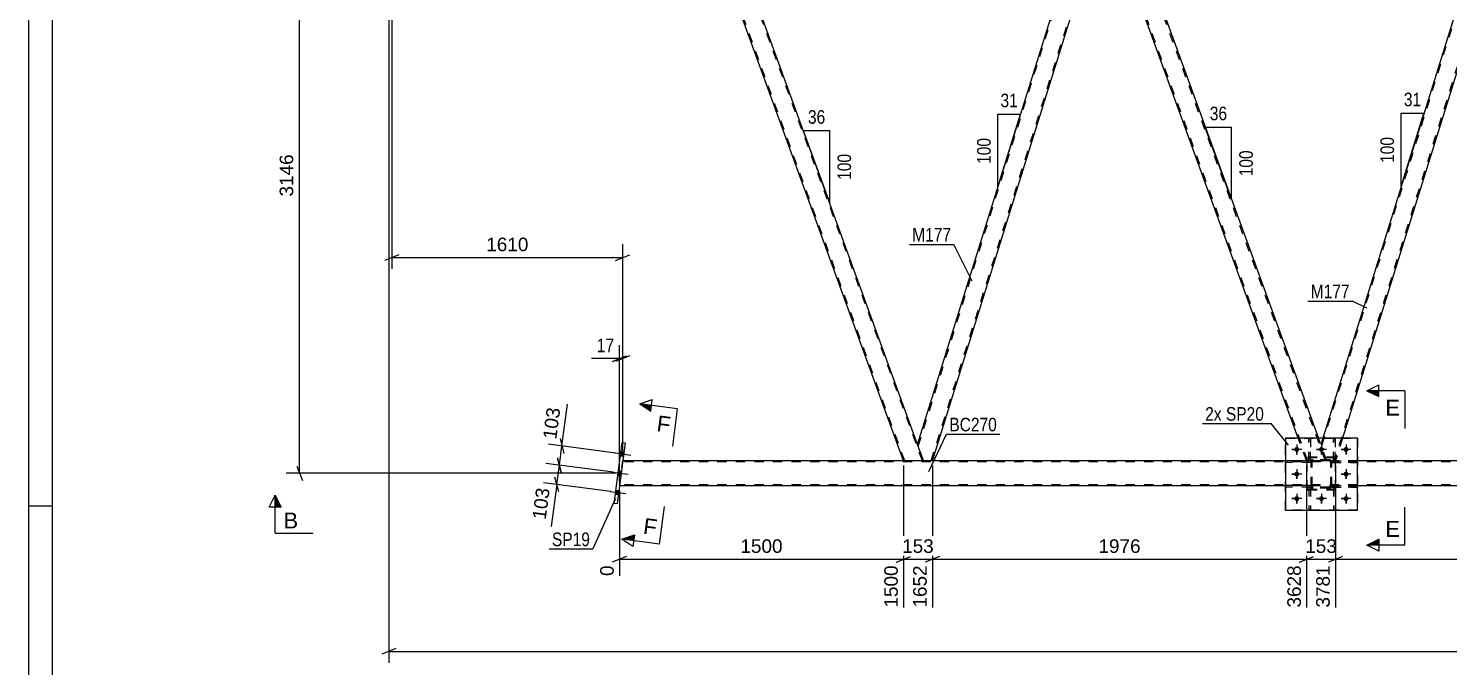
# Model space of a CAD drawing. Header units: millimetres. Extents: x 0 to 841, y 0 to 594.
# Drawn here: x 0 to 300, y 264.1 to 399 of the extents above; entities that cross this region are included whole.
import ezdxf

# ---------------------------------------------------------------- set-up
doc = ezdxf.new("R2010")
doc.units = ezdxf.units.MM
doc.linetypes.add('DXK_LINE_DOT2', pattern=[3.9198, 1.9599, -1.9599])
doc.linetypes.add('DXK_LINE_DOT3', pattern=[5.9187, 2.979, -0.9799, 0.9799, -0.9799])
doc.styles.add('Arial', font='ARIAL.TTF', dxfattribs={"height": 0.2})
doc.styles.add('Arial Narrow', font='ARIALN.TTF', dxfattribs={"height": 0.2})

# ---------------------------------------------------------------- blocks, each defined once
blk = doc.blocks.new('Unknown-317306913-1117')
at = {"color": 5, "linetype": 'Continuous'}
for p, q in [((0, 594), (0, 0)), ((5, 589), (5, 5)), ((5, 298), (0, 298))]:
    blk.add_line(p, q, dxfattribs=at)
blk = doc.blocks.new('Part-317306913-2523 - 2138')
at = {"color": 7, "linetype": 'DXK_LINE_DOT2'}
for p, q in [((275.66, 307.57), (275.66, 312.41)), ((275.66, 312.41), (275.98, 312.41)), ((275.98, 312.41), (275.98, 307.57)), ((275.66, 308.17), (275.98, 308.17)), ((275.98, 307.57), (275.66, 307.57))]:
    blk.add_line(p, q, dxfattribs=at)
blk = doc.blocks.new('Bolt-317306913-2209 - 2138')
at = {"color": 1, "linetype": 'Continuous'}
for p, q in [((266.86, 310.01), (267.55, 310.01)), ((267.9, 311.05), (267.9, 310.36)), ((267.9, 308.97), (267.9, 309.67)), ((268.94, 310.01), (268.25, 310.01)), ((272.06, 310.01), (272.75, 310.01)), ((273.1, 311.05), (273.1, 310.36)), ((273.1, 308.97), (273.1, 309.67)), ((274.14, 310.01), (273.45, 310.01)), ((277.26, 310.01), (277.95, 310.01)), ((278.3, 311.05), (278.3, 310.36)), ((278.3, 308.97), (278.3, 309.67)), ((279.34, 310.01), (278.65, 310.01)), ((266.86, 304.81), (267.55, 304.81)), ((267.9, 305.85), (267.9, 305.16)), ((267.9, 303.77), (267.9, 304.47)), ((268.94, 304.81), (268.25, 304.81)), ((277.26, 304.81), (277.95, 304.81)), ((278.3, 305.85), (278.3, 305.16)), ((278.3, 303.77), (278.3, 304.47)), ((279.34, 304.81), (278.65, 304.81)), ((267.9, 300.65), (267.9, 299.96)), ((273.1, 300.65), (273.1, 299.96)), ((278.3, 300.65), (278.3, 299.96)), ((266.86, 299.61), (267.55, 299.61)), ((267.9, 298.57), (267.9, 299.27)), ((268.94, 299.61), (268.25, 299.61)), ((272.06, 299.61), (272.75, 299.61)), ((273.1, 298.57), (273.1, 299.27)), ((274.14, 299.61), (273.45, 299.61)), ((277.26, 299.61), (277.95, 299.61)), ((278.3, 298.57), (278.3, 299.27)), ((279.34, 299.61), (278.65, 299.61))]:
    blk.add_line(p, q, dxfattribs=at)
blk = doc.blocks.new('Part-317306913-2503 - 2138')
at = {"color": 2, "linetype": 'Continuous'}
for p, q in [((280.7, 312.41), (265.5, 312.41)), ((265.5, 312.41), (265.5, 297.21)), ((280.7, 297.21), (280.7, 312.41)), ((265.5, 297.21), (280.7, 297.21))]:
    blk.add_line(p, q, dxfattribs=at)
blk = doc.blocks.new('Part-317306913-2244 - 2138')
at = {"color": 7, "linetype": 'DXK_LINE_DOT2'}
for p, q in [((124.83, 302.32), (125.53, 307.6)), ((719.75, 307.36), (125.49, 307.36)), ((280.7, 307.6), (265.5, 307.6)), ((719.75, 302.56), (124.86, 302.56)), ((280.7, 302.32), (265.5, 302.32))]:
    blk.add_line(p, q, dxfattribs=at)
at = {"color": 2, "linetype": 'Continuous'}
for p, q in [((265.5, 307.6), (125.53, 307.6)), ((435.77, 307.6), (280.7, 307.6)), ((265.5, 302.32), (124.83, 302.32)), ((435.77, 302.32), (280.7, 302.32))]:
    blk.add_line(p, q, dxfattribs=at)
blk = doc.blocks.new('Bolt-317306913-2208 - 2138')
at = {"linetype": 'Continuous'}
for points in [[(268.42, 310.01, -1), (267.38, 310.01, -1)], [(273.62, 310.01, -1), (272.58, 310.01, -1)], [(278.82, 310.01, -1), (277.78, 310.01, -1)], [(268.42, 304.81, -1), (267.38, 304.81, -1)], [(278.82, 304.81, -1), (277.78, 304.81, -1)], [(268.42, 299.61, -1), (267.38, 299.61, -1)], [(273.62, 299.61, -1), (272.58, 299.61, -1)], [(278.82, 299.61, -1), (277.78, 299.61, -1)]]:
    blk.add_hatch(color=1, dxfattribs=at).paths.add_polyline_path(points)
at = {"color": 1, "linetype": 'Continuous'}
for p, q in [((268.94, 310.01), (266.86, 310.01)), ((267.9, 311.05), (267.9, 308.97)), ((274.14, 310.01), (272.06, 310.01)), ((273.1, 311.05), (273.1, 308.97)), ((279.34, 310.01), (277.26, 310.01)), ((278.3, 311.05), (278.3, 308.97)), ((268.94, 304.81), (266.86, 304.81)), ((267.9, 305.85), (267.9, 303.77)), ((279.34, 304.81), (277.26, 304.81)), ((278.3, 305.85), (278.3, 303.77)), ((267.9, 300.65), (267.9, 298.57)), ((273.1, 300.65), (273.1, 298.57)), ((278.3, 300.65), (278.3, 298.57)), ((268.94, 299.61), (266.86, 299.61)), ((274.14, 299.61), (272.06, 299.61)), ((279.34, 299.61), (277.26, 299.61))]:
    blk.add_line(p, q, dxfattribs=at)
blk = doc.blocks.new('Bolt-317306913-2210 - 2138')
at = {"linetype": 'Continuous'}
for points in [[(125.66, 308.59), (125.77, 309.46), (125.14, 309.54), (125.02, 308.67)], [(125.66, 308.59), (125.77, 309.46), (125.14, 309.54), (125.02, 308.67)], [(125.66, 308.59), (125.77, 309.46), (125.14, 309.54), (125.02, 308.67)], [(125.12, 304.52), (125.24, 305.39), (124.6, 305.48), (124.49, 304.6)], [(125.12, 304.52), (125.24, 305.39), (124.6, 305.48), (124.49, 304.6)], [(124.59, 300.46), (124.7, 301.33), (124.07, 301.41), (123.95, 300.54)], [(124.59, 300.46), (124.7, 301.33), (124.07, 301.41), (123.95, 300.54)], [(124.59, 300.46), (124.7, 301.33), (124.07, 301.41), (123.95, 300.54)]]:
    blk.add_hatch(color=1, dxfattribs=at).paths.add_polyline_path(points)
at = {"color": 1, "linetype": 'Continuous'}
for p, q in [((123.93, 309.26), (127.22, 308.82)), ((123.93, 309.26), (127.22, 308.82)), ((123.93, 309.26), (127.22, 308.82)), ((125.14, 309.54), (125.77, 309.46)), ((125.14, 309.54), (125.77, 309.46)), ((125.14, 309.54), (125.77, 309.46)), ((125.02, 308.67), (125.66, 308.59)), ((125.02, 308.67), (125.66, 308.59)), ((125.02, 308.67), (125.66, 308.59)), ((123.39, 305.19), (126.68, 304.76)), ((123.39, 305.19), (126.68, 304.76)), ((124.49, 304.6), (125.12, 304.52)), ((124.49, 304.6), (125.12, 304.52)), ((124.6, 305.48), (125.24, 305.39)), ((124.6, 305.48), (125.24, 305.39)), ((122.86, 301.13), (126.15, 300.69)), ((122.86, 301.13), (126.15, 300.69)), ((122.86, 301.13), (126.15, 300.69)), ((123.95, 300.54), (124.59, 300.46)), ((123.95, 300.54), (124.59, 300.46)), ((123.95, 300.54), (124.59, 300.46)), ((124.07, 301.41), (124.7, 301.33)), ((124.07, 301.41), (124.7, 301.33)), ((124.07, 301.41), (124.7, 301.33))]:
    blk.add_line(p, q, dxfattribs=at)
blk = doc.blocks.new('Part-317306913-2583 - 2138')
at = {"color": 7, "linetype": 'DXK_LINE_DOT2'}
for p, q in [((309.91, 428.82), (273.09, 310.7)), ((312.39, 424.94), (275.81, 307.6)), ((273.37, 312.41), (272.96, 311.07)), ((277.56, 312.41), (276.06, 307.6)), ((274.22, 307.6), (272.96, 311.07)), ((276.06, 307.6), (274.22, 307.6))]:
    blk.add_line(p, q, dxfattribs=at)
at = {"color": 2, "linetype": 'Continuous'}
for p, q in [((309.66, 428.82), (273.37, 312.41)), ((310.98, 428.82), (309.66, 428.82)), ((312.52, 424.57), (310.98, 428.82)), ((312.52, 424.57), (277.56, 312.41))]:
    blk.add_line(p, q, dxfattribs=at)
blk = doc.blocks.new('Part-317306913-2508 - 2138')
at = {"color": 7, "linetype": 'DXK_LINE_DOT2'}
for p, q in [((265.5, 297.21), (265.5, 312.41)), ((265.5, 312.41), (280.7, 312.41)), ((280.7, 312.41), (280.7, 297.21)), ((280.7, 297.21), (265.5, 297.21))]:
    blk.add_line(p, q, dxfattribs=at)
blk = doc.blocks.new('Part-317306913-2509 - 2138')
at = {"color": 7, "linetype": 'DXK_LINE_DOT2'}
for p, q in [((275.3, 307.25), (275.3, 307.57)), ((275.3, 307.57), (280.7, 307.57)), ((280.7, 307.25), (275.3, 307.25)), ((275.9, 307.25), (275.9, 307.57)), ((280.7, 307.57), (280.7, 307.25))]:
    blk.add_line(p, q, dxfattribs=at)
blk = doc.blocks.new('Part-317306913-2510 - 2138')
at = {"color": 7, "linetype": 'DXK_LINE_DOT2'}
for p, q in [((275.3, 302.05), (275.3, 302.37)), ((275.3, 302.37), (280.7, 302.37)), ((280.7, 302.05), (275.3, 302.05)), ((275.9, 302.05), (275.9, 302.37)), ((280.7, 302.37), (280.7, 302.05))]:
    blk.add_line(p, q, dxfattribs=at)
blk = doc.blocks.new('Part-317306913-2511 - 2138')
at = {"color": 7, "linetype": 'DXK_LINE_DOT2'}
for p, q in [((270.9, 307.57), (265.5, 307.57)), ((265.5, 307.25), (265.5, 307.57)), ((270.9, 307.25), (265.5, 307.25)), ((270.3, 307.25), (270.3, 307.57)), ((270.9, 307.57), (270.9, 307.25))]:
    blk.add_line(p, q, dxfattribs=at)
blk = doc.blocks.new('Part-317306913-2512 - 2138')
at = {"color": 7, "linetype": 'DXK_LINE_DOT2'}
for p, q in [((270.9, 302.37), (265.5, 302.37)), ((265.5, 302.05), (265.5, 302.37)), ((270.9, 302.05), (265.5, 302.05)), ((270.3, 302.05), (270.3, 302.37)), ((270.9, 302.37), (270.9, 302.05))]:
    blk.add_line(p, q, dxfattribs=at)
blk = doc.blocks.new('Part-317306913-2513 - 2138')
at = {"color": 2, "linetype": 'Continuous'}
for p, q in [((270.46, 312.41), (270.46, 312.41)), ((270.78, 312.41), (270.46, 312.41)), ((270.78, 312.41), (270.78, 312.41))]:
    blk.add_line(p, q, dxfattribs=at)
at = {"color": 7, "linetype": 'DXK_LINE_DOT2'}
for p, q in [((270.46, 307.57), (270.46, 312.41)), ((270.78, 307.57), (270.78, 312.41)), ((270.46, 308.17), (270.78, 308.17)), ((270.78, 307.57), (270.46, 307.57))]:
    blk.add_line(p, q, dxfattribs=at)
blk = doc.blocks.new('Part-317306913-2514 - 2138')
at = {"color": 2, "linetype": 'Continuous'}
for p, q in [((275.66, 312.41), (275.66, 312.41)), ((275.98, 312.41), (275.66, 312.41)), ((275.98, 312.41), (275.98, 312.41))]:
    blk.add_line(p, q, dxfattribs=at)
at = {"color": 7, "linetype": 'DXK_LINE_DOT2'}
for p, q in [((275.66, 307.57), (275.66, 312.41)), ((275.98, 307.57), (275.98, 312.41)), ((275.66, 308.17), (275.98, 308.17)), ((275.98, 307.57), (275.66, 307.57))]:
    blk.add_line(p, q, dxfattribs=at)
blk = doc.blocks.new('Part-317306913-2515 - 2138')
at = {"color": 7, "linetype": 'DXK_LINE_DOT2'}
for p, q in [((270.78, 302.05), (270.46, 302.05)), ((270.46, 302.05), (270.46, 297.21)), ((270.46, 301.45), (270.78, 301.45)), ((270.78, 302.05), (270.78, 297.21)), ((270.46, 297.21), (270.78, 297.21))]:
    blk.add_line(p, q, dxfattribs=at)
blk = doc.blocks.new('Part-317306913-2516 - 2138')
at = {"color": 7, "linetype": 'DXK_LINE_DOT2'}
for p, q in [((275.98, 302.05), (275.66, 302.05)), ((275.66, 302.05), (275.66, 297.21)), ((275.66, 301.45), (275.98, 301.45)), ((275.98, 302.05), (275.98, 297.21)), ((275.66, 297.21), (275.98, 297.21))]:
    blk.add_line(p, q, dxfattribs=at)
blk = doc.blocks.new('Part-317306913-2517 - 2138')
at = {"color": 7, "linetype": 'DXK_LINE_DOT2'}
for p, q in [((270.9, 307.33), (270.94, 307.52)), ((270.94, 307.52), (270.9, 307.33)), ((270.9, 302.29), (270.9, 307.33)), ((271.14, 307.33), (271.16, 307.42)), ((271.14, 302.29), (271.14, 307.33)), ((271.16, 307.42), (271.21, 307.5)), ((271.2, 307.78), (271.38, 307.81)), ((271.38, 307.81), (271.2, 307.78)), ((271.21, 307.5), (271.29, 307.55)), ((271.29, 307.55), (271.38, 307.57)), ((274.82, 307.81), (271.38, 307.81)), ((271.38, 307.57), (274.82, 307.57)), ((274.82, 307.81), (275.01, 307.78)), ((275.01, 307.78), (274.82, 307.81)), ((274.82, 307.57), (274.91, 307.55)), ((274.91, 307.55), (274.99, 307.5)), ((274.99, 307.5), (275.04, 307.42)), ((275.04, 307.42), (275.06, 307.33)), ((275.06, 302.29), (275.06, 307.33)), ((275.27, 307.52), (275.3, 307.33)), ((275.3, 307.33), (275.27, 307.52)), ((275.3, 302.29), (275.3, 307.33)), ((270.94, 302.11), (270.9, 302.29)), ((270.9, 302.29), (270.94, 302.11)), ((271.16, 302.2), (271.14, 302.29)), ((271.21, 302.12), (271.16, 302.2)), ((271.38, 301.81), (271.2, 301.85)), ((271.2, 301.85), (271.38, 301.81)), ((271.29, 302.07), (271.21, 302.12)), ((271.38, 302.05), (271.29, 302.07)), ((274.82, 302.05), (271.38, 302.05)), ((274.82, 301.81), (271.38, 301.81)), ((274.91, 302.07), (274.82, 302.05)), ((275.01, 301.85), (274.82, 301.81)), ((274.82, 301.81), (275.01, 301.85)), ((274.99, 302.12), (274.91, 302.07)), ((275.04, 302.2), (274.99, 302.12)), ((275.06, 302.29), (275.04, 302.2)), ((275.3, 302.29), (275.27, 302.11)), ((275.27, 302.11), (275.3, 302.29))]:
    blk.add_line(p, q, dxfattribs=at)
at = {"color": 7, "linetype": 'DXK_LINE_DOT3'}
blk.add_line((273.1, 304.81), (273.1, 304.81), dxfattribs=at)
at = {"color": 7, "linetype": 'DXK_LINE_DOT2'}
for centre, start, end in [((271.38, 307.33), 112.5, 157.5), ((271.38, 307.33), 112.5, 157.5), ((274.82, 307.33), 22.5, 67.5), ((274.82, 307.33), 22.5, 67.5), ((271.38, 302.29), 202.5, 247.5), ((271.38, 302.29), 202.5, 247.5), ((274.82, 302.29), 292.5, 337.5), ((274.82, 302.29), 292.5, 337.5)]:
    blk.add_arc(centre, 0.48, start, end, dxfattribs=at)
blk = doc.blocks.new('Part-317306913-2518 - 2138')
at = {"color": 7, "linetype": 'DXK_LINE_DOT2'}
for p, q in [((280.7, 307.57), (275.3, 307.57)), ((275.3, 307.57), (275.3, 307.25)), ((275.3, 307.25), (280.7, 307.25)), ((275.9, 307.25), (275.9, 307.57)), ((280.7, 307.25), (280.7, 307.57))]:
    blk.add_line(p, q, dxfattribs=at)
blk = doc.blocks.new('Part-317306913-2519 - 2138')
at = {"color": 7, "linetype": 'DXK_LINE_DOT2'}
for p, q in [((280.7, 302.37), (275.3, 302.37)), ((275.3, 302.37), (275.3, 302.05)), ((275.3, 302.05), (280.7, 302.05)), ((275.9, 302.05), (275.9, 302.37)), ((280.7, 302.05), (280.7, 302.37))]:
    blk.add_line(p, q, dxfattribs=at)
blk = doc.blocks.new('Part-317306913-2520 - 2138')
at = {"color": 7, "linetype": 'DXK_LINE_DOT2'}
for p, q in [((270.9, 307.57), (265.5, 307.57)), ((265.5, 307.57), (265.5, 307.25)), ((270.9, 307.25), (265.5, 307.25)), ((270.3, 307.25), (270.3, 307.57)), ((270.9, 307.25), (270.9, 307.57))]:
    blk.add_line(p, q, dxfattribs=at)
blk = doc.blocks.new('Part-317306913-2521 - 2138')
at = {"color": 7, "linetype": 'DXK_LINE_DOT2'}
for p, q in [((270.9, 302.37), (265.5, 302.37)), ((265.5, 302.37), (265.5, 302.05)), ((270.9, 302.05), (265.5, 302.05)), ((270.3, 302.05), (270.3, 302.37)), ((270.9, 302.05), (270.9, 302.37))]:
    blk.add_line(p, q, dxfattribs=at)
blk = doc.blocks.new('Part-317306913-2522 - 2138')
at = {"color": 7, "linetype": 'DXK_LINE_DOT2'}
for p, q in [((270.46, 307.57), (270.46, 312.41)), ((270.46, 312.41), (270.78, 312.41)), ((270.78, 312.41), (270.78, 307.57)), ((270.46, 308.17), (270.78, 308.17)), ((270.78, 307.57), (270.46, 307.57))]:
    blk.add_line(p, q, dxfattribs=at)
blk = doc.blocks.new('Part-317306913-2524 - 2138')
at = {"color": 7, "linetype": 'DXK_LINE_DOT2'}
for p, q in [((270.46, 302.05), (270.78, 302.05)), ((270.46, 302.05), (270.46, 297.21)), ((270.46, 301.45), (270.78, 301.45)), ((270.78, 302.05), (270.78, 297.21)), ((270.78, 297.21), (270.46, 297.21))]:
    blk.add_line(p, q, dxfattribs=at)
blk = doc.blocks.new('Part-317306913-2525 - 2138')
at = {"color": 7, "linetype": 'DXK_LINE_DOT2'}
for p, q in [((275.66, 302.05), (275.98, 302.05)), ((275.66, 302.05), (275.66, 297.21)), ((275.66, 301.45), (275.98, 301.45)), ((275.98, 302.05), (275.98, 297.21)), ((275.98, 297.21), (275.66, 297.21))]:
    blk.add_line(p, q, dxfattribs=at)
blk = doc.blocks.new('Part-317306913-2526 - 2138')
at = {"color": 7, "linetype": 'DXK_LINE_DOT2'}
for p, q in [((270.9, 307.33), (270.94, 307.52)), ((270.94, 307.52), (270.9, 307.33)), ((270.9, 302.29), (270.9, 307.33)), ((271.14, 307.33), (271.16, 307.42)), ((271.14, 302.29), (271.14, 307.33)), ((271.16, 307.42), (271.21, 307.5)), ((271.2, 307.78), (271.38, 307.81)), ((271.38, 307.81), (271.2, 307.78)), ((271.21, 307.5), (271.29, 307.55)), ((271.29, 307.55), (271.38, 307.57)), ((274.82, 307.81), (271.38, 307.81)), ((271.38, 307.57), (274.82, 307.57)), ((274.82, 307.81), (275.01, 307.78)), ((275.01, 307.78), (274.82, 307.81)), ((274.82, 307.57), (274.91, 307.55)), ((274.91, 307.55), (274.99, 307.5)), ((274.99, 307.5), (275.04, 307.42)), ((275.04, 307.42), (275.06, 307.33)), ((275.06, 302.29), (275.06, 307.33)), ((275.27, 307.52), (275.3, 307.33)), ((275.3, 307.33), (275.27, 307.52)), ((275.3, 302.29), (275.3, 307.33)), ((270.94, 302.11), (270.9, 302.29)), ((270.9, 302.29), (270.94, 302.11)), ((271.16, 302.2), (271.14, 302.29)), ((271.21, 302.12), (271.16, 302.2)), ((271.38, 301.81), (271.2, 301.85)), ((271.2, 301.85), (271.38, 301.81)), ((271.29, 302.07), (271.21, 302.12)), ((271.38, 302.05), (271.29, 302.07)), ((274.82, 302.05), (271.38, 302.05)), ((274.82, 301.81), (271.38, 301.81)), ((274.91, 302.07), (274.82, 302.05)), ((275.01, 301.85), (274.82, 301.81)), ((274.82, 301.81), (275.01, 301.85)), ((274.99, 302.12), (274.91, 302.07)), ((275.04, 302.2), (274.99, 302.12)), ((275.06, 302.29), (275.04, 302.2)), ((275.3, 302.29), (275.27, 302.11)), ((275.27, 302.11), (275.3, 302.29))]:
    blk.add_line(p, q, dxfattribs=at)
at = {"color": 7, "linetype": 'DXK_LINE_DOT3'}
blk.add_line((273.1, 304.81), (273.1, 304.81), dxfattribs=at)
at = {"color": 7, "linetype": 'DXK_LINE_DOT2'}
for centre, start, end in [((271.38, 307.33), 112.5, 157.5), ((271.38, 307.33), 112.5, 157.5), ((274.82, 307.33), 22.5, 67.5), ((274.82, 307.33), 22.5, 67.5), ((271.38, 302.29), 202.5, 247.5), ((271.38, 302.29), 202.5, 247.5), ((274.82, 302.29), 292.5, 337.5), ((274.82, 302.29), 292.5, 337.5)]:
    blk.add_arc(centre, 0.48, start, end, dxfattribs=at)
blk = doc.blocks.new('Part-317306913-2527 - 2138')
at = {"color": 7, "linetype": 'DXK_LINE_DOT2'}
for p, q in [((276.1, 308.35), (270.1, 308.35)), ((270.1, 301.55), (270.1, 308.35)), ((276.1, 301.55), (276.1, 308.35)), ((276.1, 301.55), (270.1, 301.55))]:
    blk.add_line(p, q, dxfattribs=at)
blk = doc.blocks.new('Part-317306913-2528 - 2138')
at = {"color": 7, "linetype": 'DXK_LINE_DOT2'}
for p, q in [((276.1, 308.21), (270.1, 308.21)), ((270.1, 301.41), (270.1, 308.21)), ((276.1, 301.41), (276.1, 308.21)), ((276.1, 301.41), (270.1, 301.41))]:
    blk.add_line(p, q, dxfattribs=at)
blk = doc.blocks.new('Part-317306913-2533 - 2138')
at = {"color": 2, "linetype": 'Continuous'}
for p, q in [((123.69, 298.6), (125.39, 311.48)), ((126.03, 311.4), (124.33, 298.51)), ((125.39, 311.48), (126.03, 311.4)), ((124.33, 298.51), (123.69, 298.6))]:
    blk.add_line(p, q, dxfattribs=at)
blk = doc.blocks.new('Part-317306913-2588 - 2138')
at = {"color": 2, "linetype": 'Continuous'}
for p, q in [((187.82, 311.07), (224.52, 428.82)), ((225.84, 428.82), (224.52, 428.82)), ((225.84, 428.82), (227.39, 424.57)), ((190.93, 307.6), (227.39, 424.57)), ((189.08, 307.6), (187.82, 311.07))]:
    blk.add_line(p, q, dxfattribs=at)
at = {"color": 7, "linetype": 'DXK_LINE_DOT2'}
for p, q in [((187.96, 310.7), (224.77, 428.82)), ((190.68, 307.6), (227.25, 424.94)), ((190.93, 307.6), (189.08, 307.6))]:
    blk.add_line(p, q, dxfattribs=at)
blk = doc.blocks.new('Part-317306913-2628 - 2138')
at = {"color": 2, "linetype": 'Continuous'}
for p, q in [((230.1, 428.82), (225.84, 428.82)), ((230.1, 428.82), (272.47, 312.41)), ((268.21, 312.41), (227.39, 424.57))]:
    blk.add_line(p, q, dxfattribs=at)
at = {"color": 7, "linetype": 'DXK_LINE_DOT2'}
for p, q in [((225.84, 428.82), (227.39, 424.57)), ((270.22, 307.6), (226.1, 428.82)), ((226.1, 428.82), (226.12, 428.82)), ((273.96, 307.6), (229.84, 428.82)), ((269.96, 307.6), (268.21, 312.41)), ((274.22, 307.6), (272.47, 312.41)), ((274.22, 307.6), (269.96, 307.6))]:
    blk.add_line(p, q, dxfattribs=at)
blk = doc.blocks.new('Part-317306913-2633 - 2138')
at = {"color": 7, "linetype": 'DXK_LINE_DOT2'}
for p, q in [((144.7, 428.82), (140.71, 428.82)), ((140.71, 428.82), (140.85, 428.42)), ((185.08, 307.6), (140.96, 428.82)), ((140.96, 428.82), (140.98, 428.82)), ((188.83, 307.6), (144.71, 428.82)), ((189.08, 307.6), (187.82, 311.07)), ((189.08, 307.6), (184.83, 307.6))]:
    blk.add_line(p, q, dxfattribs=at)
at = {"color": 2, "linetype": 'Continuous'}
for p, q in [((184.83, 307.6), (140.85, 428.42)), ((144.96, 428.82), (144.7, 428.82)), ((187.82, 311.07), (144.96, 428.82))]:
    blk.add_line(p, q, dxfattribs=at)
blk = doc.blocks.new('StraightDimension-317306913-8070 - 2138')
at = {"color": 7, "linetype": 'Continuous'}
for p, q in [((190.93, 306.6), (190.93, 276.6)), ((269.96, 306.6), (269.96, 276.6)), ((192.43, 287.4), (189.43, 286.2)), ((190.93, 286.8), (269.96, 286.8)), ((268.46, 286.2), (271.46, 287.4))]:
    blk.add_line(p, q, dxfattribs=at)
at = {"color": 0}
blk.add_wipeout([(235.49, 287.55), (235.49, 291.75), (225.4, 291.75), (225.4, 287.55)], dxfattribs=at)
at = {"color": 0, "linetype": 'Continuous'}
blk.add_wipeout([(269.36, 286.1), (265.16, 286.1), (265.16, 276), (269.36, 276)], dxfattribs=at)
at = {"color": 3, "style": 'Arial'}
blk.add_text('1976', height=2.865, dxfattribs=at).set_placement((226, 288.15))
at = {"color": 3, "linetype": 'Continuous', "style": 'Arial'}
blk.add_text('3628', height=2.865, rotation=90.0002, dxfattribs=at).set_placement((268.76, 276.6))
blk = doc.blocks.new('StraightDimension-317306913-8072 - 2138')
at = {"color": 7, "linetype": 'Continuous'}
for p, q in [((184.83, 306.6), (184.83, 276.6)), ((124.83, 301.32), (124.83, 283.27)), ((126.33, 287.4), (123.33, 286.2)), ((124.83, 286.8), (184.83, 286.8)), ((183.33, 286.2), (186.33, 287.4))]:
    blk.add_line(p, q, dxfattribs=at)
at = {"color": 0}
blk.add_wipeout([(159.88, 287.55), (159.88, 291.75), (149.78, 291.75), (149.78, 287.55)], dxfattribs=at)
at = {"color": 0, "linetype": 'Continuous'}
for points in [[(124.23, 286.1), (120.03, 286.1), (120.03, 282.67), (124.23, 282.67)], [(184.23, 286.1), (180.03, 286.1), (180.03, 276), (184.23, 276)]]:
    blk.add_wipeout(points, dxfattribs=at)
at = {"color": 3, "style": 'Arial'}
blk.add_text('1500', height=2.865, dxfattribs=at).set_placement((150.38, 288.15))
at = {"color": 3, "linetype": 'Continuous', "style": 'Arial'}
for s, height, p in [('0', 2.87, (123.63, 283.27)), ('1500', 2.865, (183.63, 276.6))]:
    blk.add_text(s, height=height, rotation=90.0002, dxfattribs=at).set_placement(p)
blk = doc.blocks.new('StraightDimension-317306913-8069 - 2138')
at = {"color": 7, "linetype": 'Continuous'}
for p, q in [((269.96, 306.6), (269.96, 276.6)), ((276.06, 306.6), (276.06, 276.6)), ((268.46, 286.2), (271.46, 287.4)), ((269.96, 286.8), (276.06, 286.8)), ((277.56, 287.4), (274.56, 286.2))]:
    blk.add_line(p, q, dxfattribs=at)
at = {"color": 0}
blk.add_wipeout([(276.95, 287.55), (276.95, 291.75), (269.08, 291.75), (269.08, 287.55)], dxfattribs=at)
at = {"color": 3, "style": 'Arial'}
blk.add_text('153', height=2.865, dxfattribs=at).set_placement((269.68, 288.15))
at = {"color": 0, "linetype": 'Continuous'}
blk.add_wipeout([(275.46, 286.1), (271.26, 286.1), (271.26, 276), (275.46, 276)], dxfattribs=at)
at = {"color": 3, "linetype": 'Continuous', "style": 'Arial'}
blk.add_text('3781', height=2.865, rotation=90.0002, dxfattribs=at).set_placement((274.86, 276.6))
blk = doc.blocks.new('StraightDimension-317306913-8071 - 2138')
at = {"color": 7, "linetype": 'Continuous'}
for p, q in [((184.83, 306.6), (184.83, 276.6)), ((190.93, 306.6), (190.93, 276.6)), ((183.33, 286.2), (186.33, 287.4)), ((184.83, 286.8), (190.93, 286.8)), ((192.43, 287.4), (189.43, 286.2))]:
    blk.add_line(p, q, dxfattribs=at)
at = {"color": 0}
blk.add_wipeout([(191.81, 287.55), (191.81, 291.75), (183.94, 291.75), (183.94, 287.55)], dxfattribs=at)
at = {"color": 3, "style": 'Arial'}
blk.add_text('153', height=2.865, dxfattribs=at).set_placement((184.54, 288.15))
at = {"color": 0, "linetype": 'Continuous'}
blk.add_wipeout([(190.33, 286.1), (186.13, 286.1), (186.13, 276), (190.33, 276)], dxfattribs=at)
at = {"color": 3, "linetype": 'Continuous', "style": 'Arial'}
blk.add_text('1652', height=2.865, rotation=90.0002, dxfattribs=at).set_placement((189.73, 276.6))
blk = doc.blocks.new('StraightDimension-317306913-11431 - 2138')
at = {"color": 7, "linetype": 'Continuous'}
for p, q in [((57.88, 429.32), (56.68, 432.32)), ((75.76, 430.82), (54.43, 430.82)), ((57.28, 304.96), (57.28, 430.82)), ((56.68, 306.46), (57.88, 303.46)), ((124.18, 304.96), (54.43, 304.96))]:
    blk.add_line(p, q, dxfattribs=at)
at = {"color": 0}
blk.add_wipeout([(56.53, 372.93), (52.33, 372.93), (52.33, 362.84), (56.53, 362.84)], dxfattribs=at)
at = {"color": 3, "style": 'Arial'}
blk.add_text('3146', height=2.865, rotation=90.0002, dxfattribs=at).set_placement((55.93, 363.44))
blk = doc.blocks.new('StraightDimension-317306913-3164 - 2138')
at = {"color": 7, "linetype": 'Continuous'}
for p, q in [((76.76, 427.82), (76.76, 348.14)), ((78.26, 351.14), (75.26, 349.94)), ((124.03, 349.94), (127.03, 351.14)), ((125.53, 308.6), (125.53, 353.39)), ((76.76, 350.54), (125.53, 350.54))]:
    blk.add_line(p, q, dxfattribs=at)
at = {"color": 0}
blk.add_wipeout([(106.19, 351.29), (106.19, 355.49), (96.1, 355.49), (96.1, 351.29)], dxfattribs=at)
at = {"color": 3, "style": 'Arial'}
blk.add_text('1610', height=2.865, dxfattribs=at).set_placement((96.7, 351.89))
blk = doc.blocks.new('StraightDimension-317306913-8068 - 2138')
at = {"color": 7, "linetype": 'Continuous'}
for p, q in [((276.06, 306.6), (276.06, 276.6)), ((355.1, 306.6), (355.1, 276.6)), ((277.56, 287.4), (274.56, 286.2)), ((276.06, 286.8), (355.1, 286.8)), ((353.6, 286.2), (356.6, 287.4))]:
    blk.add_line(p, q, dxfattribs=at)
at = {"color": 0}
blk.add_wipeout([(320.63, 287.55), (320.63, 291.75), (310.53, 291.75), (310.53, 287.55)], dxfattribs=at)
at = {"color": 0, "linetype": 'Continuous'}
blk.add_wipeout([(354.5, 286.1), (350.3, 286.1), (350.3, 276), (354.5, 276)], dxfattribs=at)
at = {"color": 3, "style": 'Arial'}
blk.add_text('1976', height=2.865, dxfattribs=at).set_placement((311.13, 288.15))
at = {"color": 3, "linetype": 'Continuous', "style": 'Arial'}
blk.add_text('5757', height=2.865, rotation=90.0002, dxfattribs=at).set_placement((353.9, 276.6))
blk = doc.blocks.new('StraightDimension-317306913-3064 - 2138')
at = {"color": 7, "linetype": 'Continuous'}
for p, q in [((112.28, 312.3), (113.08, 309.17)), ((124.09, 309.24), (109.85, 311.11)), ((112.14, 306.67), (112.68, 310.74)), ((123.55, 305.17), (109.32, 307.05)), ((112.54, 305.11), (111.74, 308.24))]:
    blk.add_line(p, q, dxfattribs=at)
at = {"color": 0}
blk.add_wipeout([(113.03, 319.16), (108.87, 319.71), (107.84, 311.9), (112, 311.36)], dxfattribs=at)
at = {"color": 7, "linetype": 'Continuous'}
blk.add_line((112.68, 310.74), (113.84, 319.58), dxfattribs=at)
blk.add_line((112.68, 310.74), (113.84, 319.58), dxfattribs=at)
at = {"color": 3, "style": 'Arial'}
blk.add_text('103', height=2.865, rotation=82.5002, dxfattribs=at).set_placement((111.49, 312.03))
blk = doc.blocks.new('StraightDimension-317306913-3077 - 2138')
at = {"color": 7, "linetype": 'Continuous'}
for p, q in [((123.55, 305.17), (109.32, 307.05)), ((111.61, 302.61), (112.14, 306.67)), ((111.74, 308.24), (112.54, 305.11)), ((123.02, 301.11), (108.78, 302.98)), ((112.01, 301.04), (111.21, 304.17))]:
    blk.add_line(p, q, dxfattribs=at)
at = {"color": 0}
blk.add_wipeout([(110.8, 302.19), (106.63, 302.73), (105.6, 294.93), (109.77, 294.38)], dxfattribs=at)
at = {"color": 7, "linetype": 'Continuous'}
blk.add_line((111.61, 302.61), (110.44, 293.76), dxfattribs=at)
blk.add_line((111.61, 302.61), (110.44, 293.76), dxfattribs=at)
at = {"color": 3, "style": 'Arial'}
blk.add_text('103', height=2.865, rotation=82.5002, dxfattribs=at).set_placement((109.25, 295.06))
blk = doc.blocks.new('StraightDimension-317306913-3281 - 2138')
at = {"color": 7, "linetype": 'Continuous'}
for p, q in [((76.12, 423.32), (76.12, 264.95)), ((77.62, 267.95), (74.62, 266.75)), ((76.12, 267.35), (729.01, 267.35))]:
    blk.add_line(p, q, dxfattribs=at)
blk = doc.blocks.new('StraightDimension-317306913-22007 - 2138')
at = {"color": 7, "linetype": 'Continuous'}
for p, q in [((124.83, 303.32), (124.83, 332.05)), ((125.53, 308.6), (125.53, 332.05)), ((123.33, 328.6), (126.33, 329.8)), ((127.03, 329.8), (124.03, 328.6)), ((124.83, 329.2), (125.53, 329.2))]:
    blk.add_line(p, q, dxfattribs=at)
at = {"color": 0}
blk.add_wipeout([(124.31, 329.95), (124.31, 334.15), (119.45, 334.15), (119.45, 329.95)], dxfattribs=at)
at = {"color": 7, "linetype": 'Continuous'}
blk.add_line((124.83, 329.2), (118.92, 329.2), dxfattribs=at)
blk.add_line((124.83, 329.2), (118.92, 329.2), dxfattribs=at)
at = {"color": 3, "style": 'Arial Narrow'}
blk.add_text('17', height=2.863, dxfattribs=at).set_placement((120.05, 330.55))
blk = doc.blocks.new('AngleDimension-317306913-22035 - 2138')
at = {"color": 7, "linetype": 'Continuous'}
for p, q in [((167.78, 366.12), (163.71, 377.31)), ((169.25, 377.31), (163.71, 377.31)), ((169.25, 362.09), (163.71, 377.31)), ((169.25, 362.09), (169.25, 377.31))]:
    blk.add_line(p, q, dxfattribs=at)
at = {"color": 0}
for points in [[(168.91, 378.21), (168.91, 382.41), (164.05, 382.41), (164.05, 378.21)], [(174.35, 373.05), (170.15, 373.05), (170.15, 366.36), (174.35, 366.36)]]:
    blk.add_wipeout(points, dxfattribs=at)
at = {"color": 3, "style": 'Arial Narrow'}
blk.add_text('36', height=2.863, dxfattribs=at).set_placement((164.65, 378.81))
blk.add_text('100', height=2.863, rotation=90.0002, dxfattribs=at).set_placement((173.75, 366.96))
blk = doc.blocks.new('AngleDimension-317306913-22061 - 2138')
at = {"color": 7, "linetype": 'Continuous'}
for p, q in [((204.74, 380.8), (209.56, 380.8)), ((204.74, 365.33), (209.56, 380.8)), ((204.74, 365.33), (204.74, 380.8)), ((205.19, 366.8), (209.56, 380.8))]:
    blk.add_line(p, q, dxfattribs=at)
at = {"color": 0}
for points in [[(209.57, 381.7), (209.57, 385.9), (204.72, 385.9), (204.72, 381.7)], [(203.84, 376.41), (199.64, 376.41), (199.64, 369.72), (203.84, 369.72)]]:
    blk.add_wipeout(points, dxfattribs=at)
at = {"color": 3, "style": 'Arial Narrow'}
blk.add_text('31', height=2.863, dxfattribs=at).set_placement((205.32, 382.3))
blk.add_text('100', height=2.863, rotation=90.0002, dxfattribs=at).set_placement((203.24, 370.32))
blk = doc.blocks.new('AngleDimension-317306913-22075 - 2138')
at = {"color": 7, "linetype": 'Continuous'}
for p, q in [((251.2, 370.84), (248.57, 378.05)), ((254.11, 378.05), (248.57, 378.05)), ((254.11, 362.83), (248.57, 378.05)), ((254.11, 362.83), (254.11, 378.05))]:
    blk.add_line(p, q, dxfattribs=at)
at = {"color": 0}
for points in [[(253.77, 378.95), (253.77, 383.15), (248.92, 383.15), (248.92, 378.95)], [(259.21, 373.79), (255.01, 373.79), (255.01, 367.1), (259.21, 367.1)]]:
    blk.add_wipeout(points, dxfattribs=at)
at = {"color": 3, "style": 'Arial Narrow'}
blk.add_text('36', height=2.863, dxfattribs=at).set_placement((249.52, 379.55))
blk.add_text('100', height=2.863, rotation=90.0002, dxfattribs=at).set_placement((258.61, 367.7))
blk = doc.blocks.new('AngleDimension-317306913-22089 - 2138')
at = {"color": 7, "linetype": 'Continuous'}
for p, q in [((289.93, 381.01), (294.76, 381.01)), ((289.93, 365.54), (294.76, 381.01)), ((289.93, 365.54), (289.93, 381.01)), ((290.55, 367.5), (294.76, 381.01))]:
    blk.add_line(p, q, dxfattribs=at)
at = {"color": 0}
for points in [[(294.77, 381.91), (294.77, 386.11), (289.92, 386.11), (289.92, 381.91)], [(289.03, 376.62), (284.83, 376.62), (284.83, 369.93), (289.03, 369.93)]]:
    blk.add_wipeout(points, dxfattribs=at)
at = {"color": 3, "style": 'Arial Narrow'}
blk.add_text('31', height=2.863, dxfattribs=at).set_placement((290.52, 382.51))
blk.add_text('100', height=2.863, rotation=90.0002, dxfattribs=at).set_placement((288.43, 370.53))
blk = doc.blocks.new('Mark-317306913-2240 - 2138')
at = {"color": 0}
blk.add_wipeout([(204.56, 313.83), (204.56, 316.83), (194.51, 316.83), (194.51, 313.83)], dxfattribs=at)
blk.add_wipeout([(204.56, 313.83), (204.56, 316.83), (194.51, 316.83), (194.51, 313.83)], dxfattribs=at)
at = {"color": 30, "linetype": 'Continuous'}
for p, q in [((190.19, 305.31), (193.91, 313.23)), ((193.91, 313.23), (205.16, 313.23))]:
    blk.add_line(p, q, dxfattribs=at)
at = {"color": 3, "style": 'Arial Narrow'}
blk.add_text('BC270', height=2.863, dxfattribs=at).set_placement((194.51, 313.83))
blk = doc.blocks.new('Mark-317306913-2579 - 2138')
at = {"color": 0}
blk.add_wipeout([(279.06, 341.96), (279.06, 344.96), (270.84, 344.96), (270.84, 341.96)], dxfattribs=at)
blk.add_wipeout([(279.06, 341.96), (279.06, 344.96), (270.84, 344.96), (270.84, 341.96)], dxfattribs=at)
at = {"color": 30, "linetype": 'Continuous'}
for p in [(270.24, 341.36), (282.7, 339.88)]:
    blk.add_line(p, (279.66, 341.36), dxfattribs=at)
at = {"color": 3, "style": 'Arial Narrow'}
blk.add_text('M177', height=2.863, dxfattribs=at).set_placement((270.84, 341.96))
blk = doc.blocks.new('SectionMark-317306913-3885 - 2138')
at = {"linetype": 'Continuous'}
blk.add_hatch(color=6, dxfattribs=at).paths.add_polyline_path([(128, 291.95), (127.84, 290.71), (125.36, 291.04)])
at = {"color": 6, "linetype": 'Continuous'}
for p, q in [((129.13, 319.66), (131.77, 320.57)), ((125.36, 291.04), (128, 291.95)), ((127.68, 289.47), (125.36, 291.04)), ((128, 291.95), (127.68, 289.47))]:
    blk.add_line(p, q, dxfattribs=at)
at = {"color": 0, "linetype": 'Continuous'}
for points in [[(135.39, 313.54), (135.84, 317.01), (133.02, 317.38), (132.56, 313.91)], [(132.53, 291.86), (132.99, 295.33), (130.16, 295.7), (129.71, 292.23)]]:
    blk.add_wipeout(points, dxfattribs=at)
at = {"linetype": 'Continuous'}
blk.add_hatch(color=6, dxfattribs=at).paths.add_polyline_path([(131.61, 319.33), (131.45, 318.09), (129.13, 319.66)])
at = {"color": 6, "linetype": 'Continuous'}
for p, q in [((137.06, 318.61), (129.13, 319.66)), ((129.13, 319.66), (131.45, 318.09)), ((131.45, 318.09), (131.77, 320.57)), ((137.06, 318.61), (136.02, 310.68)), ((133.29, 289.99), (134.34, 297.93)), ((133.29, 289.99), (125.36, 291.04))]:
    blk.add_line(p, q, dxfattribs=at)
at = {"color": 3, "linetype": 'Continuous', "style": 'Arial'}
for p in [(132.56, 313.91), (129.71, 292.23)]:
    blk.add_text('F', height=3.34, rotation=-7.5, dxfattribs=at).set_placement(p)
blk = doc.blocks.new('Mark-317306913-2529 - 2138')
at = {"color": 0}
blk.add_wipeout([(118.62, 289.58), (118.62, 292.58), (110.58, 292.58), (110.58, 289.58)], dxfattribs=at)
blk.add_wipeout([(118.62, 289.58), (118.62, 292.58), (110.58, 292.58), (110.58, 289.58)], dxfattribs=at)
at = {"color": 30, "linetype": 'Continuous'}
for p in [(124.03, 299.65), (109.98, 288.98)]:
    blk.add_line(p, (119.22, 288.98), dxfattribs=at)
at = {"color": 3, "style": 'Arial Narrow'}
blk.add_text('SP19', height=2.863, dxfattribs=at).set_placement((110.58, 289.58))
blk = doc.blocks.new('Mark-317306913-2584 - 2138')
at = {"color": 0}
blk.add_wipeout([(194.89, 353.92), (194.89, 356.92), (186.67, 356.92), (186.67, 353.92)], dxfattribs=at)
blk.add_wipeout([(194.89, 353.92), (194.89, 356.92), (186.67, 356.92), (186.67, 353.92)], dxfattribs=at)
at = {"color": 30, "linetype": 'Continuous'}
for p in [(186.07, 353.32), (199.34, 345.57)]:
    blk.add_line(p, (195.49, 353.32), dxfattribs=at)
at = {"color": 3, "style": 'Arial Narrow'}
blk.add_text('M177', height=2.863, dxfattribs=at).set_placement((186.67, 353.92))
blk = doc.blocks.new('SectionMark-317306913-3879 - 2138')
at = {"color": 6, "linetype": 'Continuous'}
for p in [(50.87, 297.82), (52.12, 292.32)]:
    blk.add_line(p, (52.12, 300.32), dxfattribs=at)
at = {"color": 0, "linetype": 'Continuous'}
blk.add_wipeout([(56.98, 293.32), (56.98, 296.82), (53.87, 296.82), (53.87, 293.32)], dxfattribs=at)
at = {"linetype": 'Continuous'}
blk.add_hatch(color=6, dxfattribs=at).paths.add_polyline_path([(53.37, 297.82), (52.12, 297.82), (52.12, 300.32)])
at = {"color": 6, "linetype": 'Continuous'}
for p, q in [((52.12, 300.32), (53.37, 297.82)), ((53.37, 297.82), (50.87, 297.82)), ((52.12, 292.32), (60.12, 292.32))]:
    blk.add_line(p, q, dxfattribs=at)
at = {"color": 3, "linetype": 'Continuous', "style": 'Arial'}
blk.add_text('B', height=3.34, dxfattribs=at).set_placement((53.87, 293.32))
blk = doc.blocks.new('SectionMark-317306913-3883 - 2138')
at = {"color": 6, "linetype": 'Continuous'}
for p, q in [((282.7, 322.41), (285.2, 323.66)), ((290.7, 322.41), (282.7, 322.41)), ((290.7, 289.78), (282.7, 289.78)), ((285.2, 288.53), (282.7, 289.78))]:
    blk.add_line(p, q, dxfattribs=at)
at = {"color": 0, "linetype": 'Continuous'}
for points in [[(289.7, 317.16), (289.7, 320.66), (286.59, 320.66), (286.59, 317.16)], [(289.7, 291.53), (289.7, 295.03), (286.59, 295.03), (286.59, 291.53)]]:
    blk.add_wipeout(points, dxfattribs=at)
at = {"linetype": 'Continuous'}
for points in [[(285.2, 322.41), (285.2, 321.16), (282.7, 322.41)], [(285.2, 291.03), (285.2, 289.78), (282.7, 289.78)]]:
    blk.add_hatch(color=6, dxfattribs=at).paths.add_polyline_path(points)
at = {"color": 6, "linetype": 'Continuous'}
for p, q in [((282.7, 322.41), (285.2, 321.16)), ((285.2, 321.16), (285.2, 323.66)), ((290.7, 322.41), (290.7, 314.41)), ((290.7, 289.78), (290.7, 297.78)), ((282.7, 289.78), (285.2, 291.03)), ((285.2, 291.03), (285.2, 288.53))]:
    blk.add_line(p, q, dxfattribs=at)
at = {"color": 3, "linetype": 'Continuous', "style": 'Arial'}
for p in [(286.59, 317.16), (286.59, 291.53)]:
    blk.add_text('E', height=3.34, dxfattribs=at).set_placement(p)
blk = doc.blocks.new('MarkSet-317306913-3945 - 2138')
at = {"color": 30, "linetype": 'Continuous'}
blk.add_line((266.18, 310.89), (262.46, 315.48), dxfattribs=at)
at = {"color": 0}
blk.add_wipeout([(252.02, 316.08), (252.02, 319.08), (248.55, 319.08), (248.55, 316.08)], dxfattribs=at)
blk.add_wipeout([(252.02, 316.08), (252.02, 319.08), (248.55, 319.08), (248.55, 316.08)], dxfattribs=at)
blk.add_wipeout([(260.96, 316.08), (260.96, 319.08), (252.92, 319.08), (252.92, 316.08)], dxfattribs=at)
blk.add_wipeout([(260.96, 316.08), (260.96, 319.08), (252.92, 319.08), (252.92, 316.08)], dxfattribs=at)
at = {"color": 30, "linetype": 'Continuous'}
blk.add_line((247.95, 315.48), (262.46, 315.48), dxfattribs=at)
at = {"color": 3, "style": 'Arial Narrow'}
for s, p in [('2x', (248.55, 316.08)), ('SP20', (252.92, 316.08))]:
    blk.add_text(s, height=2.863, dxfattribs=at).set_placement(p)

msp = doc.modelspace()

# ---------------------------------------------------------------- block references
for name in ['Unknown-317306913-1117', 'Part-317306913-2633 - 2138', 'Part-317306913-2588 - 2138', 'Part-317306913-2628 - 2138', 'Part-317306913-2583 - 2138', 'Part-317306913-2503 - 2138', 'Part-317306913-2508 - 2138', 'Part-317306913-2513 - 2138', 'Part-317306913-2522 - 2138', 'Part-317306913-2523 - 2138', 'Part-317306913-2514 - 2138', 'Bolt-317306913-2210 - 2138', 'Part-317306913-2533 - 2138', 'Bolt-317306913-2209 - 2138', 'Bolt-317306913-2208 - 2138', 'Part-317306913-2244 - 2138', 'Part-317306913-2511 - 2138', 'Part-317306913-2520 - 2138', 'Part-317306913-2527 - 2138', 'Part-317306913-2528 - 2138', 'Part-317306913-2517 - 2138', 'Part-317306913-2526 - 2138', 'Part-317306913-2509 - 2138', 'Part-317306913-2518 - 2138', 'Part-317306913-2512 - 2138', 'Part-317306913-2521 - 2138', 'Part-317306913-2515 - 2138', 'Part-317306913-2524 - 2138', 'Part-317306913-2510 - 2138', 'Part-317306913-2519 - 2138', 'Part-317306913-2516 - 2138', 'Part-317306913-2525 - 2138']:
    msp.add_blockref(name, (0, 0))

# ---------------------------------------------------------------- next in the draw order: block references
for name in ['StraightDimension-317306913-8072 - 2138', 'StraightDimension-317306913-8070 - 2138']:
    msp.add_blockref(name, (0, 0))

# ---------------------------------------------------------------- next in the draw order: block references
for name in ['StraightDimension-317306913-11431 - 2138', 'StraightDimension-317306913-8071 - 2138', 'StraightDimension-317306913-8069 - 2138']:
    msp.add_blockref(name, (0, 0))

# ---------------------------------------------------------------- next in the draw order: block references
for name in ['StraightDimension-317306913-3164 - 2138', 'StraightDimension-317306913-8068 - 2138']:
    msp.add_blockref(name, (0, 0))

# ---------------------------------------------------------------- next in the draw order: block references
msp.add_blockref('StraightDimension-317306913-3064 - 2138', (0, 0))

# ---------------------------------------------------------------- next in the draw order: block references
msp.add_blockref('StraightDimension-317306913-3077 - 2138', (0, 0))

# ---------------------------------------------------------------- next in the draw order: block references
msp.add_blockref('StraightDimension-317306913-3281 - 2138', (0, 0))

# ---------------------------------------------------------------- next in the draw order: block references
for name in ['AngleDimension-317306913-22061 - 2138', 'AngleDimension-317306913-22089 - 2138', 'AngleDimension-317306913-22035 - 2138', 'AngleDimension-317306913-22075 - 2138', 'Mark-317306913-2584 - 2138', 'Mark-317306913-2579 - 2138', 'StraightDimension-317306913-22007 - 2138', 'MarkSet-317306913-3945 - 2138', 'Mark-317306913-2240 - 2138']:
    msp.add_blockref(name, (0, 0))

# ---------------------------------------------------------------- next in the draw order: block references
msp.add_blockref('SectionMark-317306913-3885 - 2138', (0, 0))

# ---------------------------------------------------------------- next in the draw order: block references
msp.add_blockref('Mark-317306913-2529 - 2138', (0, 0))

# ---------------------------------------------------------------- next in the draw order: block references
msp.add_blockref('SectionMark-317306913-3879 - 2138', (0, 0))

# ---------------------------------------------------------------- next in the draw order: block references
msp.add_blockref('SectionMark-317306913-3883 - 2138', (0, 0))

doc.saveas('drawing.dxf')
